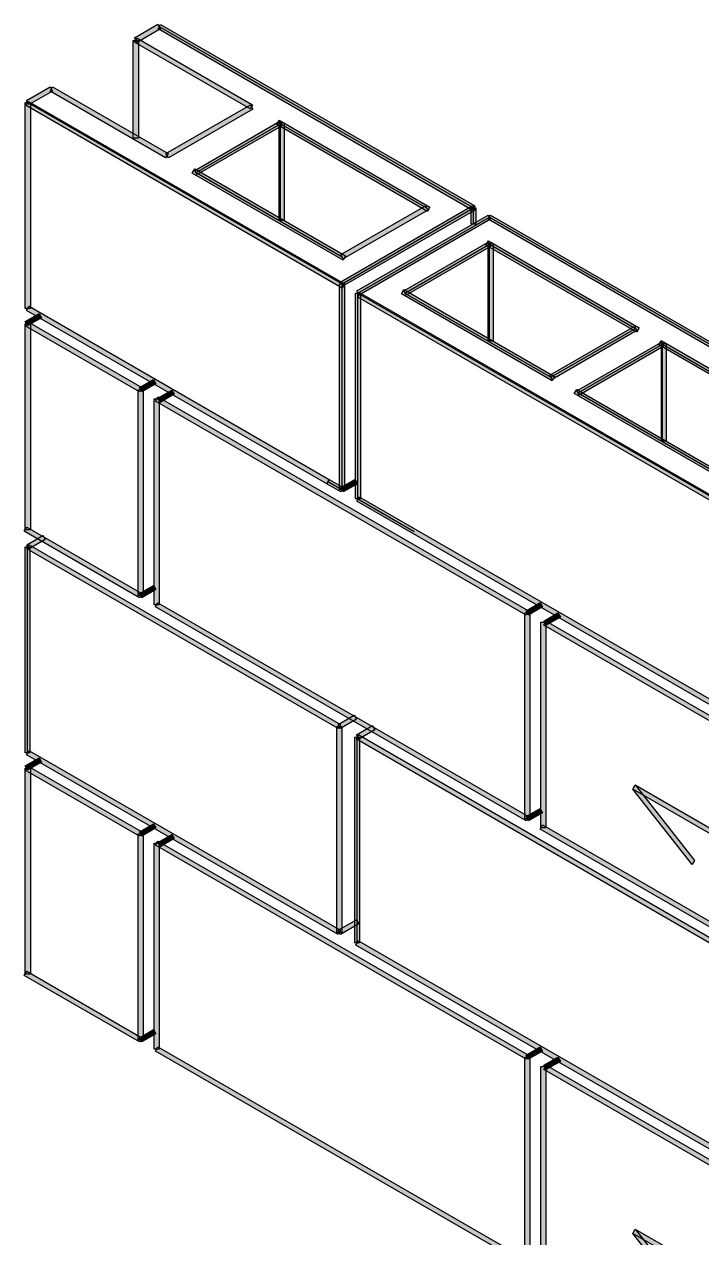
# Model space of a CAD drawing. Extents: x 0 to 119, y 0 to 84.
# Drawn here: x 50.289 to 52.789, y 47.418 to 51.897 of the extents above; entities that cross this region are included whole.
import ezdxf

# ---------------------------------------------------------------- set-up
doc = ezdxf.new("R2010")
doc.units = 0
doc.header["$MEASUREMENT"] = 0
doc.layers.add('3', color=7, linetype='CONTINUOUS')

msp = doc.modelspace()

# ---------------------------------------------------------------- linework, layer by layer
at = {"layer": '3', "color": 7, "linetype": 'Continuous'}
for p, q in [((50.786897, 51.888344), (51.946544, 51.218822)), ((50.295173, 51.612241), (51.46157, 50.938822)), ((50.295173, 51.612241), (51.46157, 50.938822)), ((50.922673, 51.349954), (51.234442, 51.529955)), ((51.234442, 51.169955), (51.234442, 51.529955)), ((51.234442, 51.529955), (51.773339, 51.218822)), ((50.922673, 51.349954), (51.46157, 51.038822)), ((50.976596, 51.218822), (51.46157, 50.938822)), ((51.46157, 50.938822), (51.946544, 51.218822)), ((51.46157, 50.938822), (51.946544, 51.218822)), ((51.946545, 51.158822), (51.946544, 51.218822)), ((51.520282, 50.904925), (52.005256, 51.184925)), ((52.005256, 51.184925), (53.356256, 50.404926)), ((51.693487, 50.904925), (52.005256, 51.084925)), ((52.005256, 51.084925), (52.544153, 50.773793)), ((52.005256, 50.724925), (52.005256, 51.084925)), ((51.461571, 50.178822), (51.46157, 50.938822)), ((51.520282, 50.904925), (52.871282, 50.124926)), ((51.520282, 50.904925), (52.871282, 50.124926)), ((51.520282, 50.144925), (51.520282, 50.904925)), ((51.693487, 50.904925), (52.232384, 50.593793)), ((52.232384, 50.593793), (52.544153, 50.773793)), ((52.332384, 50.536058), (52.644154, 50.716058)), ((52.644154, 50.716058), (53.183051, 50.404926)), ((52.644154, 50.356058), (52.644154, 50.716058)), ((50.785998, 50.508867), (50.837959, 50.538867)), ((52.332384, 50.536058), (52.871282, 50.224926)), ((51.409609, 50.208822), (51.461571, 50.178822)), ((51.461571, 50.178822), (51.513532, 50.208822)), ((51.520282, 50.144925), (51.728128, 50.024925)), ((50.300924, 49.208092), (50.300923, 49.968092)), ((50.718285, 49.787958), (50.770247, 49.817958)), ((51.517267, 48.505837), (51.517267, 49.265837)), ((52.14515, 48.964157), (52.197112, 48.994157)), ((50.785998, 48.868867), (50.83796, 48.898867)), ((50.718286, 48.147958), (50.770247, 48.177958))]:
    msp.add_line(p, q, dxfattribs=at)
for points in [[(50.705294, 51.829684), (50.695294, 51.847004), (50.781897, 51.897004), (50.791897, 51.879684), (50.705294, 51.829684)], [(50.782397, 51.88055), (50.791397, 51.896139), (51.951044, 51.226617), (51.942045, 51.211028), (50.782397, 51.88055)], [(50.690794, 51.837478), (50.710794, 51.837478), (50.710794, 51.476438), (50.690794, 51.476438), (50.690794, 51.837478)], [(51.130942, 51.600102), (51.121942, 51.584514), (50.695794, 51.83055), (50.704794, 51.846138), (51.130942, 51.600102)], [(50.306423, 51.60055), (50.297423, 51.616138), (50.384025, 51.666138), (50.393025, 51.65055), (50.306423, 51.60055)], [(50.384025, 51.65055), (50.393025, 51.666138), (50.819173, 51.420102), (50.810173, 51.404514), (50.384025, 51.65055)], [(50.291923, 51.608344), (50.311923, 51.608344), (50.311923, 50.848344), (50.291923, 50.848344), (50.291923, 51.608344)], [(50.295173, 51.596653), (50.304173, 51.612241), (51.47057, 50.938822), (51.46157, 50.923234), (50.295173, 51.596653)], [(50.820423, 51.403792), (50.811423, 51.419381), (51.123192, 51.599381), (51.132192, 51.583792), (50.820423, 51.403792)], [(50.927173, 51.34216), (50.918173, 51.357749), (51.229942, 51.537749), (51.238942, 51.52216), (50.927173, 51.34216)], [(51.220639, 51.527532), (51.229639, 51.54312), (51.785857, 51.221988), (51.776857, 51.2064), (51.220639, 51.527532)], [(51.229942, 51.532553), (51.247942, 51.532553), (51.247942, 51.172553), (51.229942, 51.172553), (51.229942, 51.532553)], [(50.908861, 51.347537), (50.917861, 51.363126), (51.474079, 51.041993), (51.465079, 51.026405), (50.908861, 51.347537)], [(51.46607, 51.031028), (51.45707, 51.046616), (51.768839, 51.226617), (51.777839, 51.211028), (51.46607, 51.031028)], [(51.46607, 50.931028), (51.45707, 50.946616), (51.942044, 51.226617), (51.951045, 51.211028), (51.46607, 50.931028)], [(51.937544, 51.218822), (51.955544, 51.218822), (51.955545, 51.158822), (51.937545, 51.158822), (51.937544, 51.218822)], [(51.524782, 50.897131), (51.515782, 50.912719), (52.000756, 51.19272), (52.009756, 51.177131), (51.524782, 50.897131)], [(52.000756, 51.177131), (52.009756, 51.19272), (53.360756, 50.41272), (53.351756, 50.397132), (52.000756, 51.177131)], [(51.697987, 50.897131), (51.688987, 50.912719), (52.000756, 51.09272), (52.009756, 51.077131), (51.697987, 50.897131)], [(51.992436, 51.081935), (52.001436, 51.097524), (52.557654, 50.776391), (52.548654, 50.760803), (51.992436, 51.081935)], [(52.000756, 51.087523), (52.018756, 51.087523), (52.018756, 50.727523), (52.000756, 50.727523), (52.000756, 51.087523)], [(51.470571, 50.178822), (51.452571, 50.178822), (51.45257, 50.938822), (51.47057, 50.938822), (51.470571, 50.178822)], [(51.511282, 50.904925), (51.529282, 50.904925), (51.529282, 50.144925), (51.511282, 50.144925), (51.511282, 50.904925)], [(51.520282, 50.889337), (51.529282, 50.904925), (52.880282, 50.124926), (52.871282, 50.109337), (51.520282, 50.889337)], [(51.680667, 50.901935), (51.689667, 50.917524), (52.245885, 50.596391), (52.236885, 50.580803), (51.680667, 50.901935)], [(50.297423, 50.84055), (50.306423, 50.856139), (51.414109, 50.216616), (51.405109, 50.201028), (50.297423, 50.84055)], [(50.722785, 50.555752), (50.713785, 50.540163), (50.291918, 50.783728), (50.300918, 50.799317), (50.722785, 50.555752)], [(50.300923, 50.783725), (50.291923, 50.799314), (50.343884, 50.829314), (50.352884, 50.813725), (50.300923, 50.783725)], [(50.291923, 50.790918), (50.311923, 50.790918), (50.311923, 50.030918), (50.291923, 50.030918), (50.291923, 50.790918)], [(52.236884, 50.585999), (52.227884, 50.601587), (52.539653, 50.781587), (52.548653, 50.765999), (52.236884, 50.585999)], [(52.336884, 50.528264), (52.327884, 50.543852), (52.639654, 50.723852), (52.648654, 50.708264), (52.336884, 50.528264)], [(52.630351, 50.713636), (52.639351, 50.729224), (53.195569, 50.408092), (53.186569, 50.392503), (52.630351, 50.713636)], [(52.639654, 50.718656), (52.657654, 50.718656), (52.657654, 50.358656), (52.639654, 50.358656), (52.639654, 50.718656)], [(50.722785, 50.540163), (50.713785, 50.555752), (50.765746, 50.585752), (50.774746, 50.570164), (50.722785, 50.540163)], [(50.709285, 50.547958), (50.727285, 50.547958), (50.727285, 49.787958), (50.709285, 49.787958), (50.709285, 50.547958)], [(50.790498, 50.501073), (50.781498, 50.516661), (50.833459, 50.546661), (50.842459, 50.531073), (50.790498, 50.501073)], [(52.318573, 50.533641), (52.327573, 50.549229), (52.88379, 50.228097), (52.87479, 50.212508), (52.318573, 50.533641)], [(50.785997, 49.754061), (50.767997, 49.754061), (50.767996, 50.514061), (50.785996, 50.514061), (50.785997, 49.754061)], [(52.14965, 49.731952), (52.14065, 49.716363), (50.772496, 50.506267), (50.781496, 50.521855), (52.14965, 49.731952)], [(51.466071, 50.186616), (51.457071, 50.171028), (51.405109, 50.201028), (51.414109, 50.216616), (51.466071, 50.186616)], [(51.509032, 50.216616), (51.518032, 50.201028), (51.466071, 50.171028), (51.457071, 50.186616), (51.509032, 50.216616)], [(51.515782, 50.137131), (51.524782, 50.152719), (52.823821, 49.40272), (52.814821, 49.387131), (51.515782, 50.137131)], [(50.722785, 49.795752), (50.713785, 49.780163), (50.28881, 50.025525), (50.29781, 50.041113), (50.722785, 49.795752)], [(50.30686, 49.960297), (50.29786, 49.975886), (50.357393, 50.010257), (50.366393, 49.994669), (50.30686, 49.960297)], [(50.291923, 49.968092), (50.309923, 49.968093), (50.309924, 49.208093), (50.291924, 49.208092), (50.291923, 49.968092)], [(51.455832, 49.312528), (51.446832, 49.296939), (50.297861, 49.960298), (50.306861, 49.975887), (51.455832, 49.312528)], [(50.722785, 49.780163), (50.713785, 49.795752), (50.765747, 49.825752), (50.774747, 49.810164), (50.722785, 49.780163)], [(52.14965, 48.971952), (52.14065, 48.956363), (50.772497, 49.746268), (50.781497, 49.761856), (52.14965, 48.971952)], [(52.13615, 49.724157), (52.15415, 49.724157), (52.15415, 48.964157), (52.13615, 48.964157), (52.13615, 49.724157)], [(52.14965, 49.716363), (52.14065, 49.731952), (52.192612, 49.761952), (52.201612, 49.746363), (52.14965, 49.716363)], [(52.215112, 49.678569), (52.206112, 49.694157), (52.258073, 49.724157), (52.267073, 49.708569), (52.215112, 49.678569)], [(52.194862, 49.69026), (52.212862, 49.69026), (52.212862, 48.93026), (52.194862, 48.93026), (52.194862, 49.69026)], [(54.119947, 48.594401), (54.110947, 48.578813), (52.206112, 49.678569), (52.215112, 49.694158), (54.119947, 48.594401)], [(51.455832, 49.296939), (51.446832, 49.312528), (51.506365, 49.346899), (51.515365, 49.33131), (51.455832, 49.296939)], [(51.455832, 49.296939), (51.446832, 49.312528), (51.506365, 49.346899), (51.515365, 49.33131), (51.455832, 49.296939)], [(51.460332, 48.544733), (51.442332, 48.544733), (51.442332, 49.304733), (51.460332, 49.304733), (51.460332, 48.544733)], [(51.460332, 48.544733), (51.442332, 48.544733), (51.442332, 49.304733), (51.460332, 49.304733), (51.460332, 48.544733)], [(51.523204, 49.258042), (51.514204, 49.27363), (51.573736, 49.308002), (51.582736, 49.292413), (51.523204, 49.258042)], [(52.857356, 48.503358), (52.848356, 48.487769), (51.514204, 49.258043), (51.523204, 49.273631), (52.857356, 48.503358)], [(51.508267, 49.265837), (51.526267, 49.265837), (51.526267, 48.505837), (51.508267, 48.505837), (51.508267, 49.265837)], [(50.300924, 49.143725), (50.291924, 49.159314), (50.343885, 49.189314), (50.352885, 49.173725), (50.300924, 49.143725)], [(50.296424, 49.200298), (50.305424, 49.215887), (51.455832, 48.552528), (51.446832, 48.536939), (50.296424, 49.200298)], [(50.722785, 48.915752), (50.713785, 48.900163), (50.291919, 49.143728), (50.300919, 49.159317), (50.722785, 48.915752)], [(50.291924, 49.150918), (50.311924, 49.150918), (50.311924, 48.390918), (50.291924, 48.390918), (50.291924, 49.150918)], [(53.732724, 48.402208), (53.723724, 48.386619), (52.534046, 49.073481), (52.543046, 49.089069), (53.732724, 48.402208)], [(52.762537, 48.810417), (52.753537, 48.794828), (52.534046, 49.073481), (52.543046, 49.089069), (52.762537, 48.810417)], [(52.14965, 48.956363), (52.14065, 48.971952), (52.192612, 49.001952), (52.201612, 48.986363), (52.14965, 48.956363)], [(50.722785, 48.900163), (50.713785, 48.915752), (50.765747, 48.945752), (50.774747, 48.930164), (50.722785, 48.900163)], [(54.119948, 47.834401), (54.110948, 47.818813), (52.192613, 48.926365), (52.201613, 48.941953), (54.119948, 47.834401)], [(50.709285, 48.907958), (50.727285, 48.907958), (50.727286, 48.147958), (50.709286, 48.147958), (50.709285, 48.907958)], [(50.785997, 48.114061), (50.767997, 48.114061), (50.767997, 48.874061), (50.785997, 48.874061), (50.785997, 48.114061)], [(52.149651, 48.091952), (52.140651, 48.076363), (50.772497, 48.866267), (50.781497, 48.881855), (52.149651, 48.091952)], [(50.790498, 48.861073), (50.781498, 48.876661), (50.83346, 48.906661), (50.84246, 48.891073), (50.790498, 48.861073)], [(51.514284, 48.591471), (51.523284, 48.575883), (51.455832, 48.536939), (51.446832, 48.552528), (51.514284, 48.591471)], [(51.514284, 48.591471), (51.523284, 48.575883), (51.455832, 48.536939), (51.446832, 48.552528), (51.514284, 48.591471)], [(51.512767, 48.498043), (51.521767, 48.513631), (52.857357, 47.743358), (52.848357, 47.727769), (51.512767, 48.498043)], [(50.722786, 48.155752), (50.713786, 48.140163), (50.28881, 48.385525), (50.29781, 48.401113), (50.722786, 48.155752)], [(50.722786, 48.140163), (50.713786, 48.155752), (50.765747, 48.185752), (50.774747, 48.170164), (50.722786, 48.140163)], [(52.149651, 47.331952), (52.140651, 47.316363), (50.772498, 48.106268), (50.781498, 48.121856), (52.149651, 47.331952)], [(52.149651, 48.076363), (52.140651, 48.091952), (52.192612, 48.121952), (52.201612, 48.106363), (52.149651, 48.076363)], [(52.136151, 48.084157), (52.154151, 48.084157), (52.154151, 47.324157), (52.136151, 47.324157), (52.136151, 48.084157)], [(52.215112, 48.038569), (52.206112, 48.054157), (52.258074, 48.084157), (52.267074, 48.068569), (52.215112, 48.038569)], [(52.194862, 48.05026), (52.212862, 48.05026), (52.212863, 47.29026), (52.194863, 47.29026), (52.194862, 48.05026)], [(54.119948, 46.954401), (54.110948, 46.938813), (52.206113, 48.038569), (52.215113, 48.054158), (54.119948, 46.954401)], [(53.732725, 46.762208), (53.723725, 46.746619), (52.534046, 47.433481), (52.543046, 47.449069), (53.732725, 46.762208)], [(52.762538, 47.170417), (52.753538, 47.154828), (52.534046, 47.433481), (52.543046, 47.449069), (52.762538, 47.170417)]]:
    msp.add_lwpolyline(points, dxfattribs=at)
for points in [[(50.705294, 51.829684), (50.695294, 51.847004), (50.781897, 51.897004)], [(50.705294, 51.829684), (50.781897, 51.897004), (50.791897, 51.879684)], [(50.705294, 51.829684), (50.791897, 51.879684), (50.705294, 51.829684)], [(50.782397, 51.88055), (50.791397, 51.896139), (51.951044, 51.226617)], [(50.782397, 51.88055), (51.951044, 51.226617), (51.942045, 51.211028)], [(50.782397, 51.88055), (51.942045, 51.211028), (50.782397, 51.88055)], [(50.690794, 51.837478), (50.710794, 51.837478), (50.710794, 51.476438)], [(50.690794, 51.837478), (50.710794, 51.476438), (50.690794, 51.476438)], [(50.690794, 51.837478), (50.690794, 51.476438), (50.690794, 51.837478)], [(51.130942, 51.600102), (50.695794, 51.83055), (50.704794, 51.846138)], [(51.130942, 51.600102), (51.121942, 51.584514), (50.695794, 51.83055)], [(51.130942, 51.600102), (50.704794, 51.846138), (51.130942, 51.600102)], [(50.306423, 51.60055), (50.297423, 51.616138), (50.384025, 51.666138)], [(50.306423, 51.60055), (50.384025, 51.666138), (50.393025, 51.65055)], [(50.306423, 51.60055), (50.393025, 51.65055), (50.306423, 51.60055)], [(50.384025, 51.65055), (50.393025, 51.666138), (50.819173, 51.420102)], [(50.384025, 51.65055), (50.819173, 51.420102), (50.810173, 51.404514)], [(50.384025, 51.65055), (50.810173, 51.404514), (50.384025, 51.65055)], [(50.291923, 51.608344), (50.311923, 51.608344), (50.311923, 50.848344)], [(50.291923, 51.608344), (50.311923, 50.848344), (50.291923, 50.848344)], [(50.291923, 51.608344), (50.291923, 50.848344), (50.291923, 51.608344)], [(50.295173, 51.596653), (50.304173, 51.612241), (51.47057, 50.938822)], [(50.295173, 51.596653), (51.47057, 50.938822), (51.46157, 50.923234)], [(50.295173, 51.596653), (51.46157, 50.923234), (50.295173, 51.596653)], [(50.820423, 51.403792), (50.811423, 51.419381), (51.123192, 51.599381)], [(50.820423, 51.403792), (51.123192, 51.599381), (51.132192, 51.583792)], [(50.820423, 51.403792), (51.132192, 51.583792), (50.820423, 51.403792)], [(50.927173, 51.34216), (50.918173, 51.357749), (51.229942, 51.537749)], [(50.927173, 51.34216), (51.229942, 51.537749), (51.238942, 51.52216)], [(50.927173, 51.34216), (51.238942, 51.52216), (50.927173, 51.34216)], [(51.220639, 51.527532), (51.229639, 51.54312), (51.785857, 51.221988)], [(51.220639, 51.527532), (51.785857, 51.221988), (51.776857, 51.2064)], [(51.220639, 51.527532), (51.776857, 51.2064), (51.220639, 51.527532)], [(51.229942, 51.532553), (51.247942, 51.532553), (51.247942, 51.172553)], [(51.229942, 51.532553), (51.247942, 51.172553), (51.229942, 51.172553)], [(51.229942, 51.532553), (51.229942, 51.172553), (51.229942, 51.532553)], [(50.908861, 51.347537), (50.917861, 51.363126), (51.474079, 51.041993)], [(50.908861, 51.347537), (51.474079, 51.041993), (51.465079, 51.026405)], [(50.908861, 51.347537), (51.465079, 51.026405), (50.908861, 51.347537)], [(51.46607, 51.031028), (51.45707, 51.046616), (51.768839, 51.226617)], [(51.46607, 50.931028), (51.45707, 50.946616), (51.942044, 51.226617)], [(51.46607, 51.031028), (51.768839, 51.226617), (51.777839, 51.211028)], [(51.46607, 50.931028), (51.942044, 51.226617), (51.951045, 51.211028)], [(51.46607, 51.031028), (51.777839, 51.211028), (51.46607, 51.031028)], [(51.46607, 50.931028), (51.951045, 51.211028), (51.46607, 50.931028)], [(51.937544, 51.218822), (51.955544, 51.218822), (51.955545, 51.158822)], [(51.937544, 51.218822), (51.955545, 51.158822), (51.937545, 51.158822)], [(51.937544, 51.218822), (51.937545, 51.158822), (51.937544, 51.218822)], [(51.524782, 50.897131), (51.515782, 50.912719), (52.000756, 51.19272)], [(51.524782, 50.897131), (52.000756, 51.19272), (52.009756, 51.177131)], [(51.524782, 50.897131), (52.009756, 51.177131), (51.524782, 50.897131)], [(52.000756, 51.177131), (52.009756, 51.19272), (53.360756, 50.41272)], [(52.000756, 51.177131), (53.360756, 50.41272), (53.351756, 50.397132)], [(52.000756, 51.177131), (53.351756, 50.397132), (52.000756, 51.177131)], [(51.697987, 50.897131), (51.688987, 50.912719), (52.000756, 51.09272)], [(51.697987, 50.897131), (52.000756, 51.09272), (52.009756, 51.077131)], [(51.697987, 50.897131), (52.009756, 51.077131), (51.697987, 50.897131)], [(51.992436, 51.081935), (52.001436, 51.097524), (52.557654, 50.776391)], [(51.992436, 51.081935), (52.557654, 50.776391), (52.548654, 50.760803)], [(51.992436, 51.081935), (52.548654, 50.760803), (51.992436, 51.081935)], [(52.000756, 51.087523), (52.018756, 51.087523), (52.018756, 50.727523)], [(52.000756, 51.087523), (52.018756, 50.727523), (52.000756, 50.727523)], [(52.000756, 51.087523), (52.000756, 50.727523), (52.000756, 51.087523)], [(51.470571, 50.178822), (51.452571, 50.178822), (51.45257, 50.938822)], [(51.470571, 50.178822), (51.45257, 50.938822), (51.47057, 50.938822)], [(51.470571, 50.178822), (51.47057, 50.938822), (51.470571, 50.178822)], [(51.511282, 50.904925), (51.529282, 50.904925), (51.529282, 50.144925)], [(51.511282, 50.904925), (51.529282, 50.144925), (51.511282, 50.144925)], [(51.511282, 50.904925), (51.511282, 50.144925), (51.511282, 50.904925)], [(51.520282, 50.889337), (51.529282, 50.904925), (52.880282, 50.124926)], [(51.520282, 50.889337), (52.880282, 50.124926), (52.871282, 50.109337)], [(51.520282, 50.889337), (52.871282, 50.109337), (51.520282, 50.889337)], [(51.680667, 50.901935), (51.689667, 50.917524), (52.245885, 50.596391)], [(51.680667, 50.901935), (52.245885, 50.596391), (52.236885, 50.580803)], [(51.680667, 50.901935), (52.236885, 50.580803), (51.680667, 50.901935)], [(50.297423, 50.84055), (50.306423, 50.856139), (51.414109, 50.216616)], [(50.722785, 50.555752), (50.291918, 50.783728), (50.300918, 50.799317)], [(50.300923, 50.783725), (50.291923, 50.799314), (50.343884, 50.829314)], [(50.297423, 50.84055), (51.414109, 50.216616), (51.405109, 50.201028)], [(50.297423, 50.84055), (51.405109, 50.201028), (50.297423, 50.84055)], [(50.722785, 50.555752), (50.300918, 50.799317), (50.722785, 50.555752)], [(50.300923, 50.783725), (50.343884, 50.829314), (50.352884, 50.813725)], [(50.300923, 50.783725), (50.352884, 50.813725), (50.300923, 50.783725)], [(50.722785, 50.555752), (50.713785, 50.540163), (50.291918, 50.783728)], [(50.291923, 50.790918), (50.311923, 50.790918), (50.311923, 50.030918)], [(50.291923, 50.790918), (50.311923, 50.030918), (50.291923, 50.030918)], [(50.291923, 50.790918), (50.291923, 50.030918), (50.291923, 50.790918)], [(52.236884, 50.585999), (52.227884, 50.601587), (52.539653, 50.781587)], [(52.236884, 50.585999), (52.539653, 50.781587), (52.548653, 50.765999)], [(52.236884, 50.585999), (52.548653, 50.765999), (52.236884, 50.585999)], [(52.336884, 50.528264), (52.327884, 50.543852), (52.639654, 50.723852)], [(52.336884, 50.528264), (52.639654, 50.723852), (52.648654, 50.708264)], [(52.336884, 50.528264), (52.648654, 50.708264), (52.336884, 50.528264)], [(52.630351, 50.713636), (52.639351, 50.729224), (53.195569, 50.408092)], [(52.630351, 50.713636), (53.195569, 50.408092), (53.186569, 50.392503)], [(52.630351, 50.713636), (53.186569, 50.392503), (52.630351, 50.713636)], [(52.639654, 50.718656), (52.657654, 50.718656), (52.657654, 50.358656)], [(52.639654, 50.718656), (52.657654, 50.358656), (52.639654, 50.358656)], [(52.639654, 50.718656), (52.639654, 50.358656), (52.639654, 50.718656)], [(50.722785, 50.540163), (50.713785, 50.555752), (50.765746, 50.585752)], [(50.722785, 50.540163), (50.765746, 50.585752), (50.774746, 50.570164)], [(50.709285, 50.547958), (50.727285, 50.547958), (50.727285, 49.787958)], [(50.709285, 50.547958), (50.727285, 49.787958), (50.709285, 49.787958)], [(50.709285, 50.547958), (50.709285, 49.787958), (50.709285, 50.547958)], [(50.722785, 50.540163), (50.774746, 50.570164), (50.722785, 50.540163)], [(50.790498, 50.501073), (50.781498, 50.516661), (50.833459, 50.546661)], [(50.790498, 50.501073), (50.833459, 50.546661), (50.842459, 50.531073)], [(50.790498, 50.501073), (50.842459, 50.531073), (50.790498, 50.501073)], [(52.318573, 50.533641), (52.327573, 50.549229), (52.88379, 50.228097)], [(52.318573, 50.533641), (52.88379, 50.228097), (52.87479, 50.212508)], [(52.318573, 50.533641), (52.87479, 50.212508), (52.318573, 50.533641)], [(50.785997, 49.754061), (50.767997, 49.754061), (50.767996, 50.514061)], [(50.785997, 49.754061), (50.767996, 50.514061), (50.785996, 50.514061)], [(52.14965, 49.731952), (50.772496, 50.506267), (50.781496, 50.521855)], [(52.14965, 49.731952), (52.14065, 49.716363), (50.772496, 50.506267)], [(52.14965, 49.731952), (50.781496, 50.521855), (52.14965, 49.731952)], [(50.785997, 49.754061), (50.785996, 50.514061), (50.785997, 49.754061)], [(51.466071, 50.186616), (51.405109, 50.201028), (51.414109, 50.216616)], [(51.466071, 50.186616), (51.414109, 50.216616), (51.466071, 50.186616)], [(51.509032, 50.216616), (51.466071, 50.171028), (51.457071, 50.186616)], [(51.509032, 50.216616), (51.457071, 50.186616), (51.509032, 50.216616)], [(51.509032, 50.216616), (51.518032, 50.201028), (51.466071, 50.171028)], [(51.466071, 50.186616), (51.457071, 50.171028), (51.405109, 50.201028)], [(51.515782, 50.137131), (51.524782, 50.152719), (52.823821, 49.40272)], [(51.515782, 50.137131), (52.823821, 49.40272), (52.814821, 49.387131)], [(51.515782, 50.137131), (52.814821, 49.387131), (51.515782, 50.137131)], [(50.722785, 49.795752), (50.28881, 50.025525), (50.29781, 50.041113)], [(50.722785, 49.795752), (50.29781, 50.041113), (50.722785, 49.795752)], [(50.722785, 49.795752), (50.713785, 49.780163), (50.28881, 50.025525)], [(50.30686, 49.960297), (50.29786, 49.975886), (50.357393, 50.010257)], [(50.30686, 49.960297), (50.357393, 50.010257), (50.366393, 49.994669)], [(50.30686, 49.960297), (50.366393, 49.994669), (50.30686, 49.960297)], [(50.291923, 49.968092), (50.309923, 49.968093), (50.309924, 49.208093)], [(50.291923, 49.968092), (50.309924, 49.208093), (50.291924, 49.208092)], [(50.291923, 49.968092), (50.291924, 49.208092), (50.291923, 49.968092)], [(51.455832, 49.312528), (50.297861, 49.960298), (50.306861, 49.975887)], [(51.455832, 49.312528), (51.446832, 49.296939), (50.297861, 49.960298)], [(51.455832, 49.312528), (50.306861, 49.975887), (51.455832, 49.312528)], [(50.722785, 49.780163), (50.713785, 49.795752), (50.765747, 49.825752)], [(50.722785, 49.780163), (50.765747, 49.825752), (50.774747, 49.810164)], [(50.722785, 49.780163), (50.774747, 49.810164), (50.722785, 49.780163)], [(52.14965, 48.971952), (50.772497, 49.746268), (50.781497, 49.761856)], [(52.14965, 48.971952), (52.14065, 48.956363), (50.772497, 49.746268)], [(52.14965, 48.971952), (50.781497, 49.761856), (52.14965, 48.971952)], [(52.13615, 49.724157), (52.15415, 49.724157), (52.15415, 48.964157)], [(52.13615, 49.724157), (52.15415, 48.964157), (52.13615, 48.964157)], [(52.13615, 49.724157), (52.13615, 48.964157), (52.13615, 49.724157)], [(52.14965, 49.716363), (52.14065, 49.731952), (52.192612, 49.761952)], [(52.14965, 49.716363), (52.192612, 49.761952), (52.201612, 49.746363)], [(52.14965, 49.716363), (52.201612, 49.746363), (52.14965, 49.716363)], [(52.215112, 49.678569), (52.206112, 49.694157), (52.258073, 49.724157)], [(52.215112, 49.678569), (52.258073, 49.724157), (52.267073, 49.708569)], [(52.194862, 49.69026), (52.212862, 49.69026), (52.212862, 48.93026)], [(52.194862, 49.69026), (52.212862, 48.93026), (52.194862, 48.93026)], [(52.194862, 49.69026), (52.194862, 48.93026), (52.194862, 49.69026)], [(54.119947, 48.594401), (52.206112, 49.678569), (52.215112, 49.694158)], [(54.119947, 48.594401), (54.110947, 48.578813), (52.206112, 49.678569)], [(52.215112, 49.678569), (52.267073, 49.708569), (52.215112, 49.678569)], [(54.119947, 48.594401), (52.215112, 49.694158), (54.119947, 48.594401)], [(51.455832, 49.296939), (51.446832, 49.312528), (51.506365, 49.346899)], [(51.455832, 49.296939), (51.446832, 49.312528), (51.506365, 49.346899)], [(51.455832, 49.296939), (51.506365, 49.346899), (51.515365, 49.33131)], [(51.455832, 49.296939), (51.506365, 49.346899), (51.515365, 49.33131)], [(51.455832, 49.296939), (51.515365, 49.33131), (51.455832, 49.296939)], [(51.455832, 49.296939), (51.515365, 49.33131), (51.455832, 49.296939)], [(51.460332, 48.544733), (51.442332, 48.544733), (51.442332, 49.304733)], [(51.460332, 48.544733), (51.442332, 49.304733), (51.460332, 49.304733)], [(51.460332, 48.544733), (51.442332, 48.544733), (51.442332, 49.304733)], [(51.460332, 48.544733), (51.442332, 49.304733), (51.460332, 49.304733)], [(51.460332, 48.544733), (51.460332, 49.304733), (51.460332, 48.544733)], [(51.460332, 48.544733), (51.460332, 49.304733), (51.460332, 48.544733)], [(51.523204, 49.258042), (51.514204, 49.27363), (51.573736, 49.308002)], [(52.857356, 48.503358), (51.514204, 49.258043), (51.523204, 49.273631)], [(51.523204, 49.258042), (51.573736, 49.308002), (51.582736, 49.292413)], [(51.523204, 49.258042), (51.582736, 49.292413), (51.523204, 49.258042)], [(52.857356, 48.503358), (51.523204, 49.273631), (52.857356, 48.503358)], [(51.508267, 49.265837), (51.526267, 49.265837), (51.526267, 48.505837)], [(51.508267, 49.265837), (51.526267, 48.505837), (51.508267, 48.505837)], [(51.508267, 49.265837), (51.508267, 48.505837), (51.508267, 49.265837)], [(52.857356, 48.503358), (52.848356, 48.487769), (51.514204, 49.258043)], [(50.300924, 49.143725), (50.291924, 49.159314), (50.343885, 49.189314)], [(50.296424, 49.200298), (50.305424, 49.215887), (51.455832, 48.552528)], [(50.296424, 49.200298), (51.455832, 48.552528), (51.446832, 48.536939)], [(50.296424, 49.200298), (51.446832, 48.536939), (50.296424, 49.200298)], [(50.300924, 49.143725), (50.343885, 49.189314), (50.352885, 49.173725)], [(50.722785, 48.915752), (50.291919, 49.143728), (50.300919, 49.159317)], [(50.722785, 48.915752), (50.713785, 48.900163), (50.291919, 49.143728)], [(50.291924, 49.150918), (50.311924, 49.150918), (50.311924, 48.390918)], [(50.291924, 49.150918), (50.311924, 48.390918), (50.291924, 48.390918)], [(50.291924, 49.150918), (50.291924, 48.390918), (50.291924, 49.150918)], [(50.722785, 48.915752), (50.300919, 49.159317), (50.722785, 48.915752)], [(50.300924, 49.143725), (50.352885, 49.173725), (50.300924, 49.143725)], [(53.732724, 48.402208), (52.534046, 49.073481), (52.543046, 49.089069)], [(52.762537, 48.810417), (52.534046, 49.073481), (52.543046, 49.089069)], [(53.732724, 48.402208), (53.723724, 48.386619), (52.534046, 49.073481)], [(52.762537, 48.810417), (52.753537, 48.794828), (52.534046, 49.073481)], [(53.732724, 48.402208), (52.543046, 49.089069), (53.732724, 48.402208)], [(52.762537, 48.810417), (52.543046, 49.089069), (52.762537, 48.810417)], [(52.14965, 48.956363), (52.14065, 48.971952), (52.192612, 49.001952)], [(52.14965, 48.956363), (52.192612, 49.001952), (52.201612, 48.986363)], [(52.14965, 48.956363), (52.201612, 48.986363), (52.14965, 48.956363)], [(50.722785, 48.900163), (50.713785, 48.915752), (50.765747, 48.945752)], [(50.722785, 48.900163), (50.765747, 48.945752), (50.774747, 48.930164)], [(50.722785, 48.900163), (50.774747, 48.930164), (50.722785, 48.900163)], [(54.119948, 47.834401), (52.192613, 48.926365), (52.201613, 48.941953)], [(54.119948, 47.834401), (54.110948, 47.818813), (52.192613, 48.926365)], [(54.119948, 47.834401), (52.201613, 48.941953), (54.119948, 47.834401)], [(50.709285, 48.907958), (50.727285, 48.907958), (50.727286, 48.147958)], [(50.709285, 48.907958), (50.727286, 48.147958), (50.709286, 48.147958)], [(50.709285, 48.907958), (50.709286, 48.147958), (50.709285, 48.907958)], [(50.785997, 48.114061), (50.767997, 48.114061), (50.767997, 48.874061)], [(50.785997, 48.114061), (50.767997, 48.874061), (50.785997, 48.874061)], [(52.149651, 48.091952), (50.772497, 48.866267), (50.781497, 48.881855)], [(52.149651, 48.091952), (50.781497, 48.881855), (52.149651, 48.091952)], [(50.790498, 48.861073), (50.781498, 48.876661), (50.83346, 48.906661)], [(50.785997, 48.114061), (50.785997, 48.874061), (50.785997, 48.114061)], [(50.790498, 48.861073), (50.83346, 48.906661), (50.84246, 48.891073)], [(50.790498, 48.861073), (50.84246, 48.891073), (50.790498, 48.861073)], [(52.149651, 48.091952), (52.140651, 48.076363), (50.772497, 48.866267)], [(51.514284, 48.591471), (51.455832, 48.536939), (51.446832, 48.552528)], [(51.514284, 48.591471), (51.446832, 48.552528), (51.514284, 48.591471)], [(51.514284, 48.591471), (51.455832, 48.536939), (51.446832, 48.552528)], [(51.514284, 48.591471), (51.446832, 48.552528), (51.514284, 48.591471)], [(51.514284, 48.591471), (51.523284, 48.575883), (51.455832, 48.536939)], [(51.514284, 48.591471), (51.523284, 48.575883), (51.455832, 48.536939)], [(51.512767, 48.498043), (51.521767, 48.513631), (52.857357, 47.743358)], [(51.512767, 48.498043), (52.857357, 47.743358), (52.848357, 47.727769)], [(51.512767, 48.498043), (52.848357, 47.727769), (51.512767, 48.498043)], [(50.722786, 48.155752), (50.28881, 48.385525), (50.29781, 48.401113)], [(50.722786, 48.155752), (50.713786, 48.140163), (50.28881, 48.385525)], [(50.722786, 48.155752), (50.29781, 48.401113), (50.722786, 48.155752)], [(50.722786, 48.140163), (50.713786, 48.155752), (50.765747, 48.185752)], [(50.722786, 48.140163), (50.765747, 48.185752), (50.774747, 48.170164)], [(50.722786, 48.140163), (50.774747, 48.170164), (50.722786, 48.140163)], [(52.149651, 47.331952), (50.772498, 48.106268), (50.781498, 48.121856)], [(52.149651, 47.331952), (50.781498, 48.121856), (52.149651, 47.331952)], [(52.149651, 48.076363), (52.140651, 48.091952), (52.192612, 48.121952)], [(52.149651, 48.076363), (52.192612, 48.121952), (52.201612, 48.106363)], [(52.149651, 47.331952), (52.140651, 47.316363), (50.772498, 48.106268)], [(52.136151, 48.084157), (52.154151, 48.084157), (52.154151, 47.324157)], [(52.136151, 48.084157), (52.154151, 47.324157), (52.136151, 47.324157)], [(52.136151, 48.084157), (52.136151, 47.324157), (52.136151, 48.084157)], [(52.149651, 48.076363), (52.201612, 48.106363), (52.149651, 48.076363)], [(52.215112, 48.038569), (52.206112, 48.054157), (52.258074, 48.084157)], [(52.215112, 48.038569), (52.258074, 48.084157), (52.267074, 48.068569)], [(52.215112, 48.038569), (52.267074, 48.068569), (52.215112, 48.038569)], [(52.194862, 48.05026), (52.212862, 48.05026), (52.212863, 47.29026)], [(52.194862, 48.05026), (52.212863, 47.29026), (52.194863, 47.29026)], [(52.194862, 48.05026), (52.194863, 47.29026), (52.194862, 48.05026)], [(54.119948, 46.954401), (52.206113, 48.038569), (52.215113, 48.054158)], [(54.119948, 46.954401), (54.110948, 46.938813), (52.206113, 48.038569)], [(54.119948, 46.954401), (52.215113, 48.054158), (54.119948, 46.954401)], [(53.732725, 46.762208), (52.534046, 47.433481), (52.543046, 47.449069)], [(52.762538, 47.170417), (52.534046, 47.433481), (52.543046, 47.449069)], [(53.732725, 46.762208), (52.543046, 47.449069), (53.732725, 46.762208)], [(52.762538, 47.170417), (52.543046, 47.449069), (52.762538, 47.170417)], [(53.732725, 46.762208), (53.723725, 46.746619), (52.534046, 47.433481)], [(52.762538, 47.170417), (52.753538, 47.154828), (52.534046, 47.433481)]]:
    msp.add_solid(points, dxfattribs=at)

doc.saveas('drawing.dxf')
